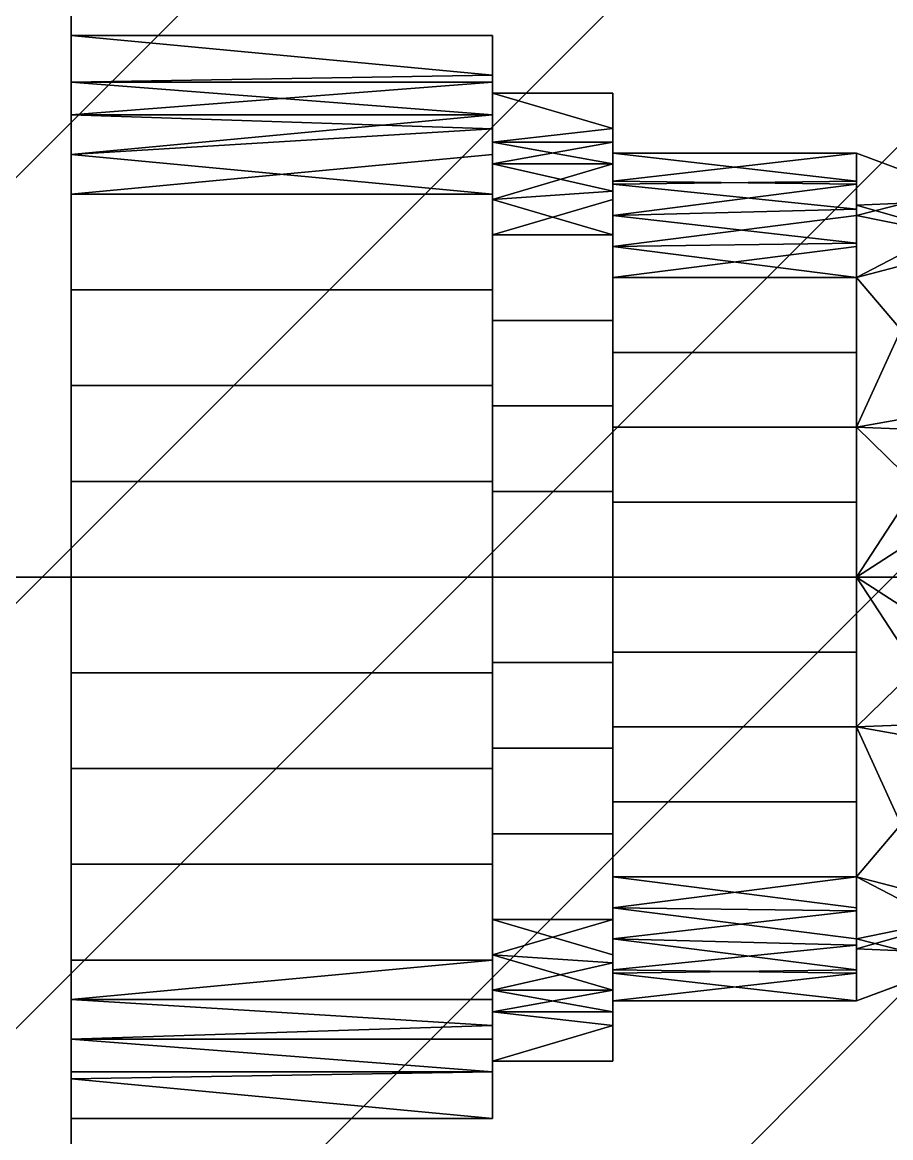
# Model space of a CAD drawing. Header units: millimetres. Extents: x -5 to 3200, y -1375 to 0.
# Drawn here: x 478.37 to 507.24, y -398.63 to -361.56 of the extents above; entities that cross this region are included whole.
import ezdxf

# ---------------------------------------------------------------- set-up
doc = ezdxf.new("R2010")
doc.units = ezdxf.units.MM
doc.layers.add('IQ_200_3D', color=1, linetype='Continuous')
doc.layers.add('IQ_204_3D', color=7, linetype='Continuous')
doc.layers.add('IQ_CON_HOTWATER_INT', color=7, linetype='Continuous', lineweight=25)

# ---------------------------------------------------------------- blocks, each defined once
blk = doc.blocks.new('*X5')
at = {"color": 0}
for p, q in [((134.0758, 2208.7271), (141.8933, 2216.5446)), ((134.1615, 2210.227), (140.3934, 2216.4589)), ((134.2367, 2207.4738), (143.1466, 2216.3837)), ((134.5598, 2206.3826), (144.2378, 2216.0606)), ((135.0083, 2205.417), (145.2034, 2215.6121)), ((135.5638, 2204.5583), (146.0621, 2215.0566)), ((136.217, 2203.7972), (146.8232, 2214.4034)), ((136.9649, 2203.1309), (147.4895, 2213.6555)), ((137.8098, 2202.5616), (148.0588, 2212.8106)), ((138.7599, 2202.0975), (148.5229, 2211.8605)), ((139.8321, 2201.7554), (148.865, 2210.7883)), ((141.0597, 2201.5689), (149.0515, 2209.5607)), ((142.5168, 2201.6117), (149.0087, 2208.1036))]:
    blk.add_line(p, q, dxfattribs=at)
blk = doc.blocks.new('hotwater')
blk.add_circle((0, 0), 3)
at = {"extrusion": (-1, 0, 0)}
blk.add_circle((0, 0), 3, dxfattribs=at)
at = {"extrusion": (0, -1, 0)}
blk.add_circle((0, 0), 3, dxfattribs=at)
at = {"xscale": 0.4000000000000909, "yscale": 0.4000000000000909, "zscale": 0.4000000000000909}
blk.add_blockref('*X5', (-56.6275, -883.6206), dxfattribs=at)
at = {"extrusion": (-1, 0, 0), "xscale": 0.3999999999999773, "yscale": 0.3999999999999773, "zscale": 0.3999999999999773}
blk.add_blockref('*X5', (-56.6275, -883.6206), dxfattribs=at)
at = {"extrusion": (0, -1, 0), "xscale": 0.4000000000000909, "yscale": 0.4000000000000909, "zscale": 0.4000000000000909}
blk.add_blockref('*X5', (-56.6275, -883.6206), dxfattribs=at)

msp = doc.modelspace()

# ---------------------------------------------------------------- linework, layer by layer
at = {"layer": 'IQ_200_3D'}
for points in [[(559.996, -50, 2020), (-0.004, -50, 2020), (-0.004, -782.5, 2020), (559.996, -782.5, 2020)], [(559.996, -782.5, 1493), (-0.004, -782.5, 1493), (-0.004, -50, 1493), (559.996, -50, 1493)], [(554.996, -782.5, 658), (4.996, -782.5, 658), (4.996, -50, 658), (554.996, -50, 658)], [(554.996, -50, 1493), (4.996, -50, 1493), (4.996, -782.5, 1493), (554.996, -782.5, 1493)], [(554.996, -757.5, 1443), (4.996, -757.5, 1443), (4.996, -117.5, 1443), (554.996, -117.5, 1443)], [(554.996, -117.5, 708), (4.996, -117.5, 708), (4.996, -757.5, 708), (554.996, -757.5, 708)]]:
    msp.add_3dface(points, dxfattribs=at)

# ---------------------------------------------------------------- block references
at = {"layer": 'IQ_CON_HOTWATER_INT', "xscale": 25, "yscale": 25, "zscale": 25}
msp.add_blockref('hotwater', (479.996, -380), dxfattribs=at)

# ---------------------------------------------------------------- meshes
at = {"layer": 'IQ_204_3D'}
mesh = msp.add_polyface(dxfattribs=at)
corners = [(502.996, -757.5, 956.99), (502.996, -709.445, 929.245), (502.996, -709.445, 927.939), (502.996, -711.743, 928.375), (502.996, -714.079, 928.265), (502.996, -716.326, 927.616), (502.996, -718.361, 926.462), (502.996, -720.072, 924.867), (502.996, -721.366, 922.919), (502.996, -722.171, 920.723), (502.996, -722.445, 918.4), (502.996, -722.171, 916.077), (502.996, -721.366, 913.881), (502.996, -720.072, 911.932), (502.996, -718.361, 910.337), (502.996, -716.326, 909.184), (502.996, -714.079, 908.534), (502.996, -711.743, 908.424), (502.996, -709.445, 908.86), (502.996, -709.445, 907.554), (502.996, -757.5, 879.81), (502.996, -137.5, 956.99), (502.996, -117.5, 956.99), (502.996, -117.5, 879.81), (502.996, -137.5, 879.81), (502.996, -185.555, 907.554), (502.996, -185.555, 908.86), (502.996, -183.257, 908.424), (502.996, -180.921, 908.534), (502.996, -178.674, 909.184), (502.996, -176.639, 910.337), (502.996, -174.928, 911.932), (502.996, -173.634, 913.881), (502.996, -172.829, 916.077), (502.996, -172.555, 918.4), (502.996, -172.829, 920.723), (502.996, -173.634, 922.919), (502.996, -174.928, 924.867), (502.996, -176.639, 926.462), (502.996, -178.674, 927.616), (502.996, -180.921, 928.265), (502.996, -183.257, 928.375), (502.996, -185.555, 927.939), (502.996, -185.555, 929.245)]
mesh.append_faces([[corners[k] for k in face] for face in [(19, 17, 18), (3, 1, 2), (27, 25, 26), (43, 41, 42)]], dxfattribs={"vtx0": -1})
mesh.append_faces([[corners[k] for k in face] for face in [(14, 20, 13), (8, 0, 7), (7, 0, 6), (5, 0, 4), (30, 24, 29), (31, 24, 30), (34, 24, 33)]], dxfattribs={"vtx0": -1, "vtx1": -1})
mesh.append_faces([[corners[k] for k in face] for face in [(20, 14, 15), (0, 8, 9), (1, 3, 4, 0), (25, 27, 28, 24), (21, 37, 38), (21, 36, 37)]], dxfattribs={"vtx0": -1, "vtx2": -1})
mesh.append_faces([[corners[k] for k in face] for face in [(23, 24, 21, 22)]], dxfattribs={"vtx1": -1})
mesh.append_faces([[corners[k] for k in face] for face in [(12, 13, 20), (11, 12, 20), (15, 16, 20), (9, 10, 0), (5, 6, 0), (28, 29, 24), (32, 33, 24), (31, 32, 24), (38, 39, 21), (39, 40, 21), (35, 36, 21)]], dxfattribs={"vtx1": -1, "vtx2": -1})
mesh.append_faces([[corners[k] for k in face] for face in [(34, 35, 21, 24)]], dxfattribs={"vtx1": -1, "vtx2": -1, "vtx3": -1})
mesh.append_faces([[corners[k] for k in face] for face in [(10, 11, 20, 0), (16, 17, 19, 20), (40, 41, 43, 21)]], dxfattribs={"vtx1": -1, "vtx3": -1})
mesh = msp.add_polyface(dxfattribs=at)
corners = [(484.996, -225.423, 861.68), (484.996, -225.344, 862.28), (484.996, -225.113, 862.84), (484.996, -224.744, 863.32), (484.996, -224.263, 863.689), (484.996, -223.704, 863.921), (484.996, -223.103, 864), (484.996, -205.423, 864), (484.996, -205.423, 866), (484.996, -223.103, 866), (484.996, -224.221, 865.853), (484.996, -225.263, 865.421), (484.996, -226.158, 864.735), (484.996, -226.845, 863.84), (484.996, -227.276, 862.798), (484.996, -227.423, 861.68), (484.996, -227.423, 825.32), (484.996, -227.276, 824.202), (484.996, -226.845, 823.16), (484.996, -226.158, 822.265), (484.996, -225.263, 821.578), (484.996, -224.221, 821.147), (484.996, -223.103, 821), (484.996, -205.423, 821), (484.996, -205.423, 823), (484.996, -223.103, 823), (484.996, -223.704, 823.079), (484.996, -224.263, 823.311), (484.996, -224.744, 823.679), (484.996, -225.113, 824.16), (484.996, -225.344, 824.72), (484.996, -225.423, 825.32), (484.996, -669.577, 861.68), (484.996, -669.577, 825.32), (484.996, -669.656, 824.72), (484.996, -669.887, 824.16), (484.996, -670.256, 823.679), (484.996, -670.737, 823.311), (484.996, -671.296, 823.079), (484.996, -671.897, 823), (484.996, -689.577, 823), (484.996, -689.577, 821), (484.996, -671.897, 821), (484.996, -670.779, 821.147), (484.996, -669.737, 821.578), (484.996, -668.842, 822.265), (484.996, -668.155, 823.16), (484.996, -667.724, 824.202), (484.996, -667.577, 825.32), (484.996, -667.577, 861.68), (484.996, -667.724, 862.798), (484.996, -668.155, 863.84), (484.996, -668.842, 864.735), (484.996, -669.737, 865.421), (484.996, -670.779, 865.853), (484.996, -671.897, 866), (484.996, -689.577, 866), (484.996, -689.577, 864), (484.996, -671.897, 864), (484.996, -671.296, 863.921), (484.996, -670.737, 863.689), (484.996, -670.256, 863.32), (484.996, -669.887, 862.84), (484.996, -669.656, 862.28)]
mesh.append_faces([[corners[k] for k in face] for face in [(9, 6, 7, 8)]], dxfattribs={"vtx0": -1})
mesh.append_faces([[corners[k] for k in face] for face in [(27, 21, 26)]], dxfattribs={"vtx0": -1, "vtx1": -1})
mesh.append_faces([[corners[k] for k in face] for face in [(0, 15, 16, 31), (31, 16, 17, 30), (22, 25, 26, 21), (59, 54, 55, 58), (60, 53, 54, 59), (53, 60, 61, 52), (52, 61, 62, 51), (51, 62, 63, 50), (50, 63, 32, 49), (44, 36, 37, 43), (43, 37, 38, 42), (34, 46, 47), (45, 35, 36, 44), (35, 45, 46, 34)]], dxfattribs={"vtx0": -1, "vtx2": -1})
mesh.append_faces([[corners[k] for k in face] for face in [(24, 25, 22, 23)]], dxfattribs={"vtx1": -1})
mesh.append_faces([[corners[k] for k in face] for face in [(17, 18, 30), (38, 39, 42)]], dxfattribs={"vtx1": -1, "vtx2": -1})
mesh.append_faces([[corners[k] for k in face] for face in [(12, 13, 2, 3), (11, 12, 3, 4), (1, 2, 13, 14), (14, 15, 0, 1), (9, 10, 5, 6), (10, 11, 4, 5), (18, 19, 29, 30), (19, 20, 28, 29), (27, 28, 20, 21), (48, 49, 32, 33), (33, 34, 47, 48)]], dxfattribs={"vtx1": -1, "vtx3": -1})
mesh.append_faces([[corners[k] for k in face] for face in [(40, 41, 42, 39)]], dxfattribs={"vtx2": -1})
mesh.append_faces([[corners[k] for k in face] for face in [(55, 56, 57, 58)]], dxfattribs={"vtx3": -1})
mesh = msp.add_polyface(dxfattribs=at)
corners = [(479.996, -380, 185), (479.996, -362, 185), (479.996, -367.272, 172.272), (479.996, -380, 167), (479.996, -392.728, 172.272), (479.996, -398, 185)]
mesh.append_faces([[corners[k] for k in face] for face in [(2, 3, 0, 1)]], dxfattribs={"vtx1": -1})
mesh.append_faces([[corners[k] for k in face] for face in [(4, 5, 0, 3)]], dxfattribs={"vtx2": -1})
mesh = msp.add_polyface(dxfattribs=at)
corners = [(479.996, -380, 185), (479.996, -398, 185), (479.996, -392.728, 197.728), (479.996, -380, 203), (479.996, -367.272, 197.728), (479.996, -362, 185)]
mesh.append_faces([[corners[k] for k in face] for face in [(4, 5, 0, 3)]], dxfattribs={"vtx2": -1})
mesh.append_faces([[corners[k] for k in face] for face in [(0, 1, 2, 3)]], dxfattribs={"vtx3": -1})
mesh = msp.add_polyface(dxfattribs=at)
corners = [(479.996, -398, 185), (479.996, -392.728, 172.272), (479.996, -380, 167), (479.996, -367.272, 172.272), (479.996, -362, 185), (493.996, -362, 185), (493.996, -367.272, 172.272), (493.996, -380, 167), (493.996, -392.728, 172.272), (493.996, -398, 185), (493.996, -365.099, 177.518), (479.996, -364.636, 178.636), (479.996, -363.55, 181.259), (479.996, -373.636, 169.636), (493.996, -373.636, 169.636), (493.996, -376.818, 168.318), (479.996, -395.364, 178.636), (493.996, -395.364, 178.636), (493.996, -396.45, 181.259), (493.996, -386.364, 169.636), (479.996, -386.364, 169.636), (479.996, -383.182, 168.318), (479.996, -365.954, 175.454), (493.996, -363.55, 181.259), (479.996, -370.454, 170.954), (493.996, -370.454, 170.954), (479.996, -376.818, 168.318), (493.996, -394.046, 175.454), (479.996, -394.046, 175.454), (479.996, -396.682, 181.818), (479.996, -389.546, 170.954), (493.996, -389.546, 170.954), (493.996, -383.182, 168.318)]
mesh.append_faces([[corners[k] for k in face] for face in [(29, 9, 0)]], dxfattribs={"vtx0": -1})
mesh.append_faces([[corners[k] for k in face] for face in [(6, 22, 10), (18, 16, 17), (9, 29, 18), (22, 6, 3), (10, 11, 23)]], dxfattribs={"vtx0": -1, "vtx1": -1})
mesh.append_faces([[corners[k] for k in face] for face in [(21, 32, 19, 20), (14, 13, 24, 25), (7, 2, 26, 15), (8, 1, 30, 31), (27, 28, 1, 8), (2, 7, 32, 21), (3, 6, 25, 24), (15, 26, 13, 14), (20, 19, 31, 30), (23, 11, 12)]], dxfattribs={"vtx0": -1, "vtx2": -1})
mesh.append_faces([[corners[k] for k in face] for face in [(22, 11, 10), (29, 16, 18)]], dxfattribs={"vtx1": -1, "vtx2": -1})
mesh.append_faces([[corners[k] for k in face] for face in [(16, 28, 27, 17)]], dxfattribs={"vtx1": -1, "vtx3": -1})
mesh.append_faces([[corners[k] for k in face] for face in [(4, 5, 23, 12)]], dxfattribs={"vtx2": -1})
mesh = msp.add_polyface(dxfattribs=at)
corners = [(479.996, -362, 185), (479.996, -367.272, 197.728), (479.996, -380, 203), (479.996, -392.728, 197.728), (479.996, -398, 185), (493.996, -398, 185), (493.996, -392.728, 197.728), (493.996, -380, 203), (493.996, -367.272, 197.728), (493.996, -362, 185), (493.996, -394.901, 192.482), (479.996, -395.364, 191.364), (479.996, -396.45, 188.741), (479.996, -386.364, 200.364), (493.996, -386.364, 200.364), (493.996, -383.182, 201.682), (493.996, -364.636, 191.364), (479.996, -364.636, 191.364), (479.996, -365.954, 194.546), (493.996, -373.636, 200.364), (479.996, -373.636, 200.364), (479.996, -376.818, 201.682), (479.996, -394.046, 194.546), (493.996, -396.45, 188.741), (479.996, -389.546, 199.046), (493.996, -389.546, 199.046), (479.996, -383.182, 201.682), (479.996, -363.55, 188.741), (493.996, -363.318, 188.182), (493.996, -365.954, 194.546), (479.996, -370.454, 199.046), (493.996, -370.454, 199.046), (493.996, -376.818, 201.682)]
mesh.append_faces([[corners[k] for k in face] for face in [(6, 22, 10), (29, 1, 8), (22, 6, 3), (10, 11, 23), (18, 16, 17)]], dxfattribs={"vtx0": -1, "vtx1": -1})
mesh.append_faces([[corners[k] for k in face] for face in [(21, 32, 19, 20), (14, 13, 24, 25), (7, 2, 26, 15), (2, 7, 32, 21), (3, 6, 25, 24), (15, 26, 13, 14), (20, 19, 31, 30), (23, 11, 12), (30, 31, 8, 1), (27, 16, 28)]], dxfattribs={"vtx0": -1, "vtx2": -1})
mesh.append_faces([[corners[k] for k in face] for face in [(9, 0, 28)]], dxfattribs={"vtx1": -1})
mesh.append_faces([[corners[k] for k in face] for face in [(27, 17, 16), (22, 11, 10), (0, 27, 28)]], dxfattribs={"vtx1": -1, "vtx2": -1})
mesh.append_faces([[corners[k] for k in face] for face in [(18, 1, 29, 16)]], dxfattribs={"vtx1": -1, "vtx3": -1})
mesh.append_faces([[corners[k] for k in face] for face in [(4, 5, 23, 12)]], dxfattribs={"vtx2": -1})
mesh = msp.add_polyface(dxfattribs=at)
corners = [(493.996, -398, 185), (493.996, -392.728, 172.272), (493.996, -380, 167), (493.996, -367.272, 172.272), (493.996, -362, 185), (493.996, -363.912, 185), (493.996, -368.624, 173.624), (493.996, -380, 168.912), (493.996, -391.376, 173.624), (493.996, -396.088, 185)]
mesh.append_faces([[corners[k] for k in face] for face in [(8, 1, 2, 7)]], dxfattribs={"vtx0": -1, "vtx2": -1})
mesh.append_faces([[corners[k] for k in face] for face in [(2, 3, 6, 7)]], dxfattribs={"vtx1": -1, "vtx3": -1})
mesh.append_faces([[corners[k] for k in face] for face in [(9, 0, 1, 8)]], dxfattribs={"vtx2": -1})
mesh.append_faces([[corners[k] for k in face] for face in [(3, 4, 5, 6)]], dxfattribs={"vtx3": -1})
mesh = msp.add_polyface(dxfattribs=at)
corners = [(493.996, -362, 185), (493.996, -367.272, 197.728), (493.996, -380, 203), (493.996, -392.728, 197.728), (493.996, -398, 185), (493.996, -396.088, 185), (493.996, -391.376, 196.376), (493.996, -380, 201.088), (493.996, -368.624, 196.376), (493.996, -363.912, 185)]
mesh.append_faces([[corners[k] for k in face] for face in [(1, 8, 9, 0)]], dxfattribs={"vtx0": -1})
mesh.append_faces([[corners[k] for k in face] for face in [(8, 1, 2, 7)]], dxfattribs={"vtx0": -1, "vtx2": -1})
mesh.append_faces([[corners[k] for k in face] for face in [(6, 7, 2, 3)]], dxfattribs={"vtx1": -1, "vtx3": -1})
mesh.append_faces([[corners[k] for k in face] for face in [(3, 4, 5, 6)]], dxfattribs={"vtx3": -1})
mesh = msp.add_polyface(dxfattribs=at)
corners = [(493.996, -396.088, 185), (493.996, -391.376, 173.624), (493.996, -380, 168.912), (493.996, -368.624, 173.624), (493.996, -363.912, 185), (497.996, -363.912, 185), (497.996, -368.624, 173.624), (497.996, -380, 168.912), (497.996, -391.376, 173.624), (497.996, -396.088, 185), (497.996, -367.177, 177.119), (493.996, -366.268, 179.312), (493.996, -365.545, 181.06), (493.996, -374.312, 171.268), (497.996, -374.312, 171.268), (497.996, -377.156, 170.09), (497.996, -393.732, 179.312), (493.996, -393.732, 179.312), (493.996, -392.554, 176.468), (497.996, -385.688, 171.268), (493.996, -385.688, 171.268), (493.996, -382.844, 170.09), (493.996, -367.446, 176.468), (497.996, -365.545, 181.06), (493.996, -371.468, 172.446), (497.996, -371.468, 172.446), (493.996, -377.156, 170.09), (493.996, -394.455, 181.06), (497.996, -394.91, 182.156), (497.996, -392.554, 176.468), (493.996, -388.532, 172.446), (497.996, -388.532, 172.446), (497.996, -382.844, 170.09)]
mesh.append_faces([[corners[k] for k in face] for face in [(6, 22, 10), (22, 6, 3), (10, 11, 23), (18, 16, 17)]], dxfattribs={"vtx0": -1, "vtx1": -1})
mesh.append_faces([[corners[k] for k in face] for face in [(21, 32, 19, 20), (14, 13, 24, 25), (7, 2, 26, 15), (23, 11, 12), (15, 26, 13, 14), (2, 7, 32, 21), (20, 19, 31, 30), (3, 6, 25, 24), (30, 31, 8, 1), (27, 16, 28)]], dxfattribs={"vtx0": -1, "vtx2": -1})
mesh.append_faces([[corners[k] for k in face] for face in [(9, 0, 28)]], dxfattribs={"vtx1": -1})
mesh.append_faces([[corners[k] for k in face] for face in [(27, 17, 16), (8, 29, 1), (22, 11, 10), (0, 27, 28)]], dxfattribs={"vtx1": -1, "vtx2": -1})
mesh.append_faces([[corners[k] for k in face] for face in [(18, 1, 29, 16)]], dxfattribs={"vtx1": -1, "vtx3": -1})
mesh.append_faces([[corners[k] for k in face] for face in [(4, 5, 23, 12)]], dxfattribs={"vtx2": -1})
mesh = msp.add_polyface(dxfattribs=at)
corners = [(493.996, -363.912, 185), (493.996, -368.624, 196.376), (493.996, -380, 201.088), (493.996, -391.376, 196.376), (493.996, -396.088, 185), (497.996, -396.088, 185), (497.996, -391.376, 196.376), (497.996, -380, 201.088), (497.996, -368.624, 196.376), (497.996, -363.912, 185), (497.996, -392.823, 192.881), (493.996, -393.732, 190.688), (493.996, -394.455, 188.94), (493.996, -385.688, 198.732), (497.996, -385.688, 198.732), (497.996, -382.844, 199.91), (497.996, -366.268, 190.688), (493.996, -366.268, 190.688), (493.996, -367.446, 193.532), (497.996, -374.312, 198.732), (493.996, -374.312, 198.732), (493.996, -377.156, 199.91), (493.996, -392.554, 193.532), (497.996, -394.455, 188.94), (493.996, -388.532, 197.554), (497.996, -388.532, 197.554), (493.996, -382.844, 199.91), (493.996, -365.545, 188.94), (497.996, -365.09, 187.844), (497.996, -367.446, 193.532), (493.996, -371.468, 197.554), (497.996, -371.468, 197.554), (497.996, -377.156, 199.91)]
mesh.append_faces([[corners[k] for k in face] for face in [(6, 22, 10), (22, 6, 3), (10, 11, 23), (18, 16, 17)]], dxfattribs={"vtx0": -1, "vtx1": -1})
mesh.append_faces([[corners[k] for k in face] for face in [(21, 32, 19, 20), (14, 13, 24, 25), (7, 2, 26, 15), (23, 11, 12), (15, 26, 13, 14), (2, 7, 32, 21), (20, 19, 31, 30), (3, 6, 25, 24), (30, 31, 8, 1), (27, 16, 28)]], dxfattribs={"vtx0": -1, "vtx2": -1})
mesh.append_faces([[corners[k] for k in face] for face in [(9, 0, 28)]], dxfattribs={"vtx1": -1})
mesh.append_faces([[corners[k] for k in face] for face in [(27, 17, 16), (8, 29, 1), (22, 11, 10), (0, 27, 28)]], dxfattribs={"vtx1": -1, "vtx2": -1})
mesh.append_faces([[corners[k] for k in face] for face in [(18, 1, 29, 16)]], dxfattribs={"vtx1": -1, "vtx3": -1})
mesh.append_faces([[corners[k] for k in face] for face in [(4, 5, 23, 12)]], dxfattribs={"vtx2": -1})
mesh = msp.add_polyface(dxfattribs=at)
corners = [(497.996, -396.088, 185), (497.996, -391.376, 173.624), (497.996, -380, 168.912), (497.996, -368.624, 173.624), (497.996, -363.912, 185), (497.996, -365.912, 185), (497.996, -370.039, 175.039), (497.996, -380, 170.912), (497.996, -389.961, 175.039), (497.996, -394.088, 185)]
mesh.append_faces([[corners[k] for k in face] for face in [(8, 1, 2, 7)]], dxfattribs={"vtx0": -1, "vtx2": -1})
mesh.append_faces([[corners[k] for k in face] for face in [(2, 3, 6, 7)]], dxfattribs={"vtx1": -1, "vtx3": -1})
mesh.append_faces([[corners[k] for k in face] for face in [(9, 0, 1, 8)]], dxfattribs={"vtx2": -1})
mesh.append_faces([[corners[k] for k in face] for face in [(3, 4, 5, 6)]], dxfattribs={"vtx3": -1})
mesh = msp.add_polyface(dxfattribs=at)
corners = [(497.996, -363.912, 185), (497.996, -368.624, 196.376), (497.996, -380, 201.088), (497.996, -391.376, 196.376), (497.996, -396.088, 185), (497.996, -394.088, 185), (497.996, -389.961, 194.961), (497.996, -380, 199.088), (497.996, -370.039, 194.961), (497.996, -365.912, 185)]
mesh.append_faces([[corners[k] for k in face] for face in [(1, 8, 9, 0)]], dxfattribs={"vtx0": -1})
mesh.append_faces([[corners[k] for k in face] for face in [(8, 1, 2, 7)]], dxfattribs={"vtx0": -1, "vtx2": -1})
mesh.append_faces([[corners[k] for k in face] for face in [(6, 7, 2, 3)]], dxfattribs={"vtx1": -1, "vtx3": -1})
mesh.append_faces([[corners[k] for k in face] for face in [(3, 4, 5, 6)]], dxfattribs={"vtx3": -1})
mesh = msp.add_polyface(dxfattribs=at)
corners = [(497.996, -394.088, 185), (497.996, -389.961, 175.039), (497.996, -380, 170.912), (497.996, -370.039, 175.039), (497.996, -365.912, 185), (506.102, -365.912, 185), (506.102, -370.039, 175.039), (506.102, -380, 170.912), (506.102, -389.961, 175.039), (506.102, -394.088, 185), (506.102, -367.766, 180.526), (497.996, -367.976, 180.019), (497.996, -366.944, 182.51), (497.996, -375.019, 172.976), (506.102, -375.019, 172.976), (506.102, -377.51, 171.944), (506.102, -392.024, 180.019), (497.996, -392.024, 180.019), (497.996, -390.993, 177.529), (506.102, -384.981, 172.976), (497.996, -384.981, 172.976), (497.996, -382.49, 171.944), (506.102, -368.902, 177.782), (506.102, -366.839, 182.763), (497.996, -372.529, 174.007), (506.102, -372.529, 174.007), (497.996, -377.51, 171.944), (497.996, -393.161, 182.763), (506.102, -393.056, 182.51), (506.102, -390.993, 177.529), (497.996, -387.471, 174.007), (506.102, -387.471, 174.007), (506.102, -382.49, 171.944), (497.996, -369.007, 177.529)]
mesh.append_faces([[corners[k] for k in face] for face in [(4, 23, 12), (10, 12, 23), (6, 33, 22), (12, 10, 11), (17, 28, 27), (33, 6, 3)]], dxfattribs={"vtx0": -1, "vtx1": -1})
mesh.append_faces([[corners[k] for k in face] for face in [(21, 32, 19, 20), (7, 2, 26, 15), (24, 25, 14, 13), (15, 26, 13, 14), (2, 7, 32, 21), (20, 19, 31, 30), (3, 6, 25, 24), (30, 31, 8, 1)]], dxfattribs={"vtx0": -1, "vtx2": -1})
mesh.append_faces([[corners[k] for k in face] for face in [(10, 22, 11), (8, 29, 1), (28, 9, 27), (33, 11, 22)]], dxfattribs={"vtx1": -1, "vtx2": -1})
mesh.append_faces([[corners[k] for k in face] for face in [(18, 1, 29, 16), (16, 28, 17, 18)]], dxfattribs={"vtx1": -1, "vtx3": -1})
mesh.append_faces([[corners[k] for k in face] for face in [(4, 5, 23), (9, 0, 27)]], dxfattribs={"vtx2": -1})
mesh = msp.add_polyface(dxfattribs=at)
corners = [(497.996, -365.912, 185), (497.996, -370.039, 194.961), (497.996, -380, 199.088), (497.996, -389.961, 194.961), (497.996, -394.088, 185), (506.102, -394.088, 185), (506.102, -389.961, 194.961), (506.102, -380, 199.088), (506.102, -370.039, 194.961), (506.102, -365.912, 185), (506.102, -392.234, 189.474), (497.996, -392.024, 189.981), (497.996, -393.056, 187.49), (497.996, -384.981, 197.024), (506.102, -384.981, 197.024), (506.102, -382.49, 198.056), (506.102, -367.976, 189.981), (497.996, -367.976, 189.981), (497.996, -369.007, 192.471), (506.102, -375.019, 197.024), (497.996, -375.019, 197.024), (497.996, -377.51, 198.056), (506.102, -391.098, 192.218), (506.102, -393.161, 187.237), (497.996, -387.471, 195.993), (506.102, -387.471, 195.993), (497.996, -382.49, 198.056), (497.996, -366.839, 187.237), (506.102, -366.944, 187.49), (506.102, -369.007, 192.471), (497.996, -372.529, 195.993), (506.102, -372.529, 195.993), (506.102, -377.51, 198.056), (497.996, -390.993, 192.471)]
mesh.append_faces([[corners[k] for k in face] for face in [(4, 23, 12), (10, 12, 23), (6, 33, 22), (12, 10, 11), (17, 28, 27), (33, 6, 3)]], dxfattribs={"vtx0": -1, "vtx1": -1})
mesh.append_faces([[corners[k] for k in face] for face in [(21, 32, 19, 20), (7, 2, 26, 15), (24, 25, 14, 13), (15, 26, 13, 14), (2, 7, 32, 21), (20, 19, 31, 30), (3, 6, 25, 24), (30, 31, 8, 1)]], dxfattribs={"vtx0": -1, "vtx2": -1})
mesh.append_faces([[corners[k] for k in face] for face in [(10, 22, 11), (8, 29, 1), (28, 9, 27), (33, 11, 22)]], dxfattribs={"vtx1": -1, "vtx2": -1})
mesh.append_faces([[corners[k] for k in face] for face in [(18, 1, 29, 16), (16, 28, 17, 18)]], dxfattribs={"vtx1": -1, "vtx3": -1})
mesh.append_faces([[corners[k] for k in face] for face in [(4, 5, 23), (9, 0, 27)]], dxfattribs={"vtx2": -1})
mesh = msp.add_polyface(dxfattribs=at)
corners = [(506.102, -394.088, 185), (506.102, -389.961, 175.039), (506.102, -380, 170.912), (506.102, -370.039, 175.039), (506.102, -365.912, 185), (512.691, -368.363, 185), (517.303, -368.363, 185), (523.891, -365.912, 185), (523.891, -370.039, 175.039), (523.891, -380, 170.912), (523.891, -389.961, 175.039), (523.891, -394.088, 185), (517.303, -391.637, 185), (512.691, -391.637, 185), (513.025, -375.621, 174.428), (516.968, -384.379, 174.428), (511.293, -384.778, 173.464), (518.7, -375.222, 173.464), (519.726, -367.462, 185), (518.249, -369.76, 178.341), (514.997, -368.363, 185), (513.874, -370.751, 179.001), (510.528, -368.883, 178.426), (515.966, -373.646, 176.062), (509.782, -374.368, 172.975), (523.891, -367.642, 180.824), (520.911, -368.491, 177.827), (516.557, -378.685, 173.854), (514.249, -382.589, 174.418), (514.88, -389.007, 179.072), (518.619, -380.878, 172.592), (519.813, -387.638, 174.367), (520.597, -392.862, 185), (518.61, -391.13, 179.458), (523.891, -392.358, 180.824), (510.268, -392.538, 185), (511.744, -390.24, 178.341), (506.102, -392.358, 180.824), (509.082, -391.509, 177.827), (514.84, -377.02, 174.635), (515.969, -370.127, 180.225), (516.553, -390.353, 180.672), (514.997, -391.637, 185), (517.279, -388.312, 176.875), (506.102, -384.981, 172.976), (523.891, -375.019, 172.976), (506.102, -367.976, 180.019), (509.396, -367.138, 185), (511.39, -379.138, 172.6), (509.167, -381.986, 171.616), (506.102, -375.019, 172.976), (523.891, -384.981, 172.976)]
mesh.append_faces([[corners[k] for k in face] for face in [(35, 36, 13), (2, 49, 44), (12, 33, 32), (34, 33, 10), (6, 40, 20), (51, 30, 9)]], dxfattribs={"vtx0": -1, "vtx1": -1})
mesh.append_faces([[corners[k] for k in face] for face in [(17, 19, 26), (24, 3, 22), (6, 19, 40), (5, 21, 22), (17, 23, 19), (36, 29, 13), (27, 30, 15), (14, 24, 22), (30, 31, 15), (23, 40, 19), (33, 34, 32), (38, 44, 16), (36, 28, 29), (27, 39, 23), (25, 26, 18), (23, 21, 40), (39, 28, 14), (14, 22, 21), (27, 23, 17), (21, 23, 39), (48, 24, 14), (18, 26, 19), (30, 27, 17), (27, 15, 28), (28, 15, 29), (28, 16, 48), (43, 31, 33), (41, 42, 29), (26, 45, 17), (30, 51, 31), (10, 33, 31), (41, 43, 33), (41, 33, 12), (16, 36, 38), (37, 38, 35), (36, 16, 28), (35, 38, 36), (28, 39, 27), (21, 39, 14), (21, 20, 40), (43, 29, 15), (29, 43, 41), (31, 43, 15), (24, 48, 49), (17, 9, 30), (46, 47, 22), (28, 48, 14), (49, 48, 16), (44, 49, 16), (2, 24, 49)]], dxfattribs={"vtx0": -1, "vtx1": -1, "vtx2": -1})
mesh.append_faces([[corners[k] for k in face] for face in [(22, 47, 5), (24, 2, 50), (26, 25, 8), (38, 37, 1), (41, 12, 42), (22, 3, 46)]], dxfattribs={"vtx0": -1, "vtx2": -1})
mesh.append_faces([[corners[k] for k in face] for face in [(45, 9, 17), (5, 20, 21), (6, 18, 19), (8, 45, 26), (1, 44, 38), (42, 13, 29), (50, 3, 24), (51, 10, 31)]], dxfattribs={"vtx1": -1, "vtx2": -1})
mesh.append_faces([[corners[k] for k in face] for face in [(35, 0, 37), (18, 7, 25), (46, 4, 47), (34, 11, 32)]], dxfattribs={"vtx2": -1})
mesh = msp.add_polyface(dxfattribs=at)
corners = [(506.102, -365.912, 185), (506.102, -370.039, 194.961), (506.102, -380, 199.088), (506.102, -389.961, 194.961), (506.102, -394.088, 185), (512.691, -391.637, 185), (517.303, -391.637, 185), (523.891, -394.088, 185), (523.891, -389.961, 194.961), (523.891, -380, 199.088), (523.891, -370.039, 194.961), (523.891, -365.912, 185), (517.303, -368.363, 185), (512.691, -368.363, 185), (513.025, -384.379, 195.572), (516.968, -375.621, 195.572), (511.293, -375.222, 196.536), (518.7, -384.778, 196.536), (519.726, -392.538, 185), (518.249, -390.24, 191.659), (514.997, -391.637, 185), (513.874, -389.249, 190.999), (510.528, -391.117, 191.574), (515.966, -386.354, 193.938), (509.782, -385.632, 197.025), (523.891, -392.358, 189.176), (520.911, -391.509, 192.173), (516.557, -381.315, 196.146), (514.249, -377.411, 195.582), (514.88, -370.993, 190.928), (518.619, -379.122, 197.408), (519.813, -372.362, 195.633), (520.597, -367.138, 185), (518.61, -368.87, 190.542), (523.891, -367.642, 189.176), (510.268, -367.462, 185), (511.744, -369.76, 191.659), (506.102, -367.642, 189.176), (509.082, -368.491, 192.173), (514.84, -382.98, 195.365), (515.969, -389.873, 189.776), (516.553, -369.647, 189.328), (514.997, -368.363, 185), (517.279, -371.688, 193.125), (506.102, -375.019, 197.024), (523.891, -384.981, 197.024), (506.102, -392.024, 189.981), (509.396, -392.862, 185), (511.39, -380.862, 197.4), (509.167, -378.014, 198.384), (506.102, -384.981, 197.024), (523.891, -375.019, 197.024)]
mesh.append_faces([[corners[k] for k in face] for face in [(35, 36, 13), (2, 49, 44), (12, 33, 32), (34, 33, 10), (6, 40, 20), (51, 30, 9)]], dxfattribs={"vtx0": -1, "vtx1": -1})
mesh.append_faces([[corners[k] for k in face] for face in [(17, 19, 26), (24, 3, 22), (6, 19, 40), (5, 21, 22), (17, 23, 19), (36, 29, 13), (27, 30, 15), (14, 24, 22), (30, 31, 15), (23, 40, 19), (33, 34, 32), (38, 44, 16), (36, 28, 29), (27, 39, 23), (25, 26, 18), (23, 21, 40), (39, 28, 14), (14, 22, 21), (27, 23, 17), (21, 23, 39), (48, 24, 14), (18, 26, 19), (30, 27, 17), (27, 15, 28), (28, 15, 29), (28, 16, 48), (43, 31, 33), (41, 42, 29), (26, 45, 17), (30, 51, 31), (10, 33, 31), (41, 43, 33), (41, 33, 12), (16, 36, 38), (37, 38, 35), (36, 16, 28), (35, 38, 36), (28, 39, 27), (21, 39, 14), (21, 20, 40), (43, 29, 15), (29, 43, 41), (31, 43, 15), (24, 48, 49), (17, 9, 30), (46, 47, 22), (28, 48, 14), (49, 48, 16), (44, 49, 16), (2, 24, 49)]], dxfattribs={"vtx0": -1, "vtx1": -1, "vtx2": -1})
mesh.append_faces([[corners[k] for k in face] for face in [(22, 47, 5), (24, 2, 50), (26, 25, 8), (38, 37, 1), (41, 12, 42), (22, 3, 46)]], dxfattribs={"vtx0": -1, "vtx2": -1})
mesh.append_faces([[corners[k] for k in face] for face in [(45, 9, 17), (5, 20, 21), (6, 18, 19), (8, 45, 26), (1, 44, 38), (42, 13, 29), (50, 3, 24), (51, 10, 31)]], dxfattribs={"vtx1": -1, "vtx2": -1})
mesh.append_faces([[corners[k] for k in face] for face in [(35, 0, 37), (18, 7, 25), (46, 4, 47), (34, 11, 32)]], dxfattribs={"vtx2": -1})

doc.saveas('drawing.dxf')
